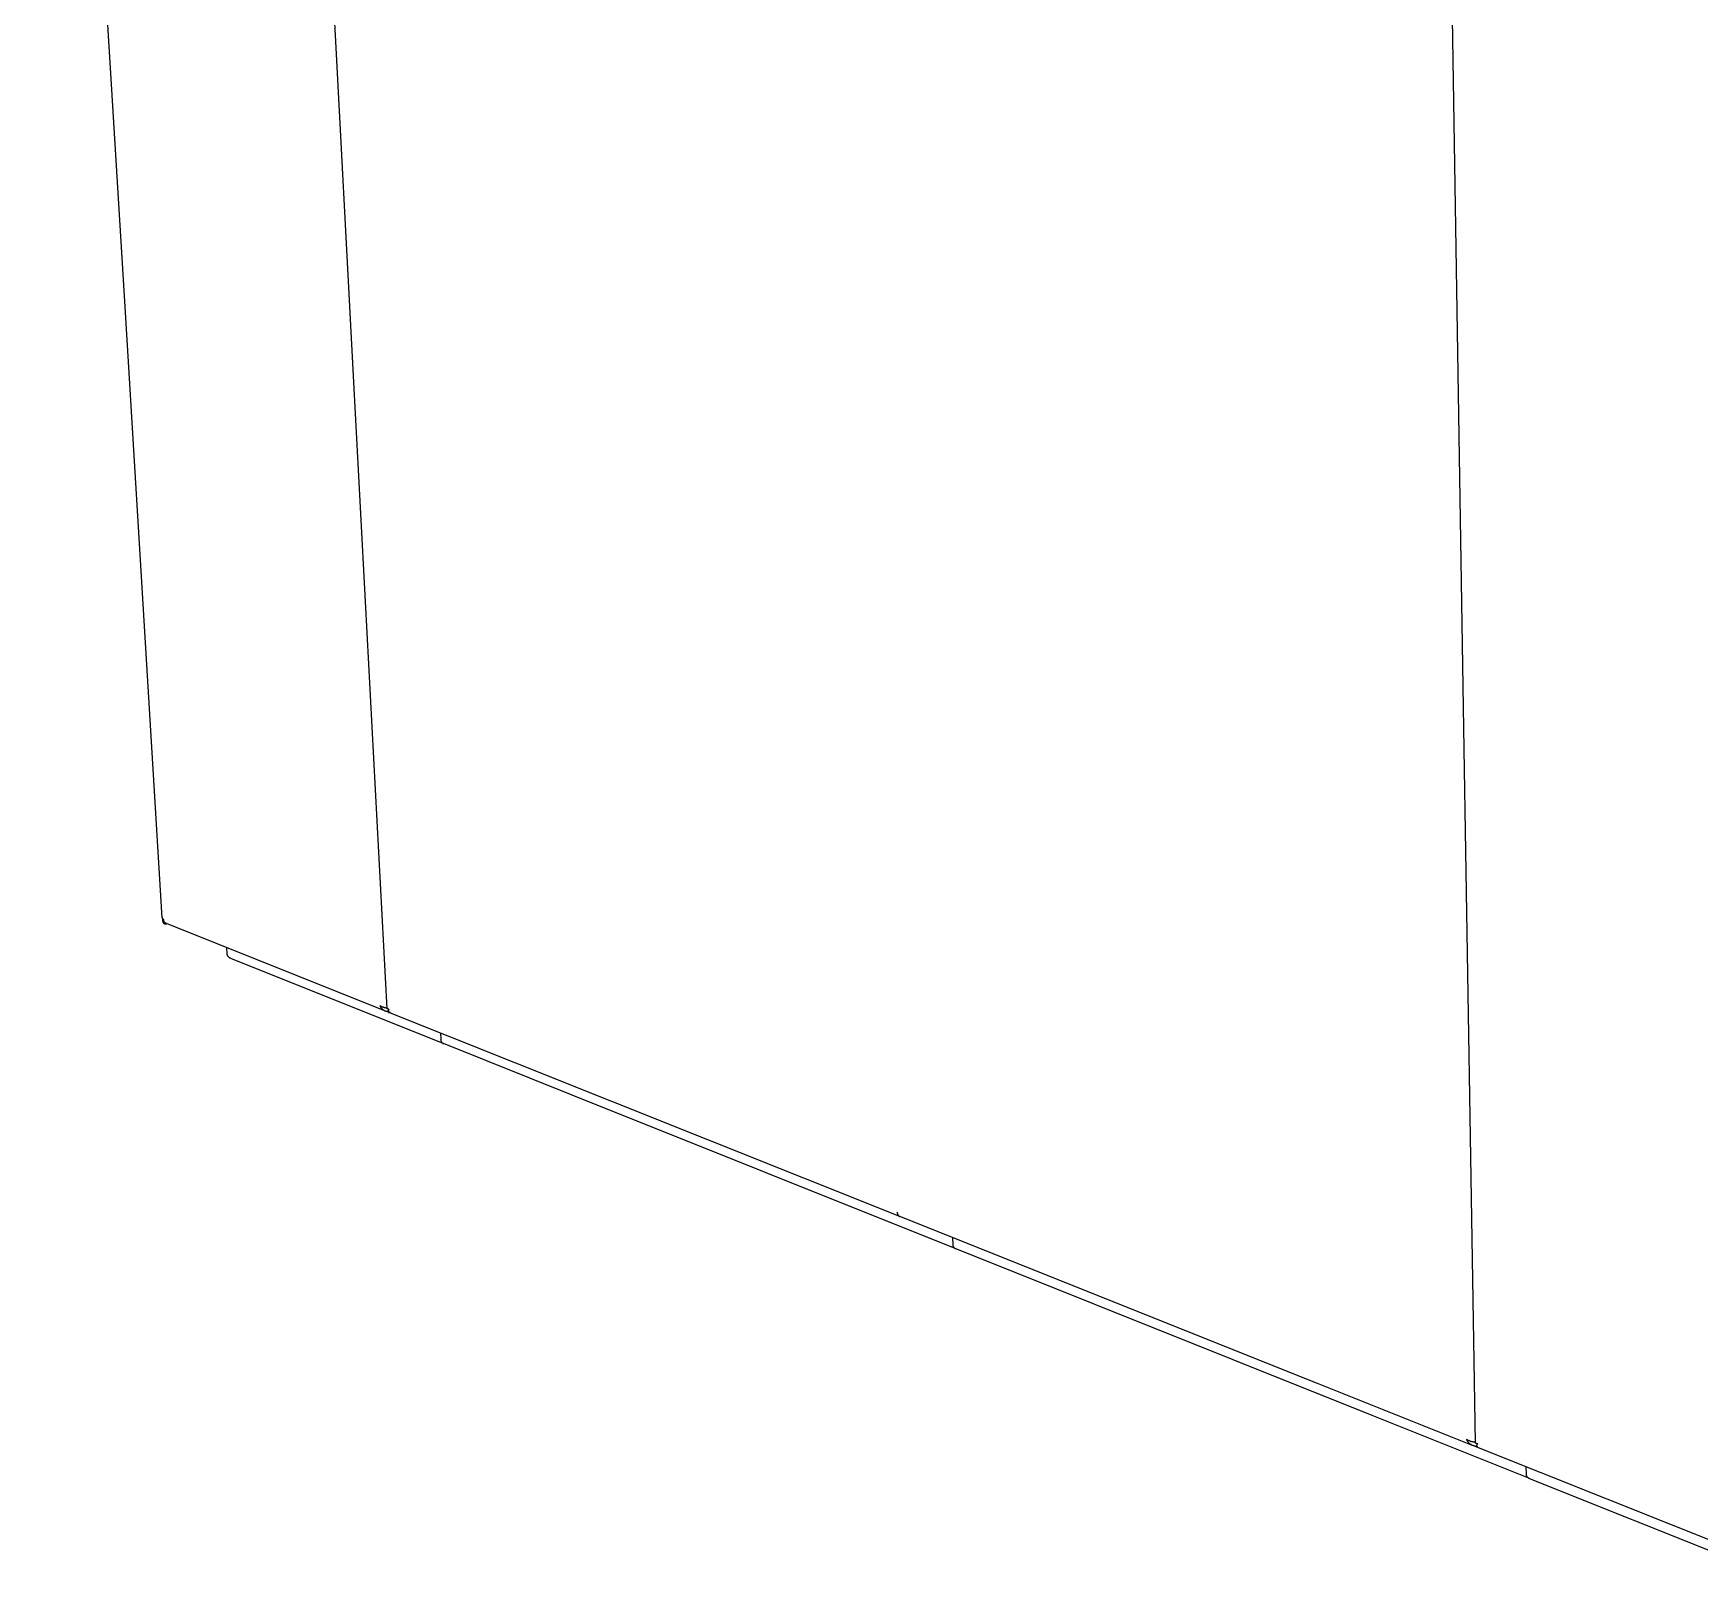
# Model space of a CAD drawing. Header units: millimetres. Extents: x -1480 to 5249, y -840 to 3860.
# Drawn here: x -690 to -45, y 0 to 603 of the extents above; entities that cross this region are included whole.
import ezdxf

# ---------------------------------------------------------------- set-up
doc = ezdxf.new("R2010")
doc.units = ezdxf.units.MM
doc.header["$MEASUREMENT"] = 0
doc.layers.add('Utwórz2D linie widoczne', color=7, linetype='Continuous', true_color=0x000000)

msp = doc.modelspace()

# ---------------------------------------------------------------- linework, layer by layer
at = {"layer": 'Utwórz2D linie widoczne'}
for p, q in [((-654.45, 497.34), (-690, 1083.08)), ((-565.81, 468.06), (-597.73, 1068.43)), ((-135.73, 325.99), (-146.45, 996.81)), ((-640.07, 260.53), (-654.45, 497.34)), ((-552.91, 225.37), (-565.81, 468.06)), ((-131.43, 57.19), (-135.73, 325.98)), ((-640.06, 260.62), (-640.07, 260.61)), ((-640.07, 260.61), (-640.07, 260.6)), ((-640.07, 260.6), (-640.07, 260.59)), ((-640.07, 260.59), (-640.07, 260.58)), ((-640.07, 260.53), (-640.06, 260.5)), ((-640.05, 260.67), (-640.06, 260.66)), ((-640.06, 260.66), (-640.06, 260.65)), ((-640.06, 260.65), (-640.06, 260.64)), ((-640.06, 260.64), (-640.06, 260.62)), ((-640.06, 260.5), (-640.06, 260.48)), ((-640.06, 260.48), (-640.05, 260.46)), ((-640.05, 260.46), (-640.04, 260.43)), ((-640.04, 260.43), (-640.03, 260.41)), ((-640.03, 260.41), (-640.02, 260.39)), ((-640.03, 260.39), (-639.99, 259.59)), ((-640.02, 260.39), (-640.01, 260.36)), ((-640.01, 260.36), (-639.99, 260.34)), ((-639.99, 260.34), (-639.98, 260.32)), ((-639.99, 259.59), (-639.46, 259.6)), ((-639.98, 260.32), (-639.97, 260.3)), ((-639.97, 260.3), (-639.95, 260.28)), ((-639.95, 260.28), (-639.94, 260.26)), ((-639.94, 260.26), (-639.92, 260.24)), ((-639.92, 260.24), (-639.9, 260.22)), ((-639.9, 260.22), (-639.89, 260.2)), ((-639.89, 260.2), (-639.87, 260.19)), ((-639.87, 260.19), (-639.85, 260.17)), ((-639.85, 260.17), (-639.83, 260.15)), ((-639.83, 260.15), (-639.81, 260.14)), ((-639.81, 260.14), (-639.79, 260.12)), ((-639.74, 258.7), (-639.8, 259.6)), ((-639.79, 260.12), (-639.77, 260.11)), ((-639.77, 260.11), (-639.75, 260.09)), ((-639.75, 260.09), (-639.73, 260.08)), ((-639.73, 258.77), (-639.74, 258.72)), ((-639.74, 258.7), (-639.72, 258.66)), ((-639.73, 260.08), (-639.71, 260.07)), ((-639.72, 258.66), (-639.69, 258.64)), ((-639.71, 260.07), (-639.68, 260.06)), ((-639.69, 258.64), (-639.66, 258.61)), ((-639.68, 260.06), (-639.66, 260.05)), ((-639.66, 260.05), (-639.64, 260.04)), ((-639.66, 258.61), (-639.63, 258.58)), ((-639.64, 260.04), (-639.62, 260.03)), ((-639.63, 258.58), (-639.61, 258.55)), ((-639.62, 260.03), (-639.59, 260.02)), ((-639.61, 258.55), (-639.58, 258.53)), ((-639.59, 260.02), (-639.57, 260.01)), ((-639.58, 258.53), (-639.54, 258.5)), ((-639.57, 260.01), (-639.54, 260.01)), ((-639.54, 260.01), (-639.52, 260)), ((-639.54, 258.5), (-639.51, 258.48)), ((-639.52, 259.94), (-639.52, 260)), ((-639.52, 259.87), (-639.52, 259.94)), ((-639.51, 259.81), (-639.52, 259.87)), ((-639.5, 259.75), (-639.51, 259.81)), ((-639.51, 258.48), (-639.48, 258.45)), ((-639.49, 259.68), (-639.5, 259.75)), ((-639.48, 259.62), (-639.49, 259.68)), ((-639.47, 259.56), (-639.48, 259.62)), ((-639.48, 258.45), (-639.45, 258.43)), ((-639.45, 259.5), (-639.47, 259.56)), ((-639.44, 259.44), (-639.45, 259.5)), ((-639.45, 258.43), (-639.41, 258.41)), ((-639.42, 259.38), (-639.44, 259.44)), ((-639.39, 259.32), (-639.42, 259.38)), ((-639.41, 258.41), (-639.38, 258.39)), ((-639.37, 259.26), (-639.39, 259.32)), ((-639.38, 258.39), (-639.34, 258.37)), ((-639.34, 259.2), (-639.37, 259.26)), ((-639.32, 259.14), (-639.34, 259.2)), ((-639.34, 258.37), (-639.31, 258.36)), ((-639.29, 259.09), (-639.32, 259.14)), ((-639.31, 258.36), (-639.27, 258.34)), ((-639.26, 259.03), (-639.29, 259.09)), ((-639.27, 258.34), (-639.23, 258.33)), ((-639.22, 258.98), (-639.26, 259.03)), ((-639.23, 258.33), (-639.2, 258.31)), ((-639.19, 258.93), (-639.22, 258.98)), ((-639.2, 258.31), (-639.16, 258.3)), ((-639.15, 258.87), (-639.19, 258.93)), ((-639.16, 258.3), (-639.12, 258.29)), ((-639.11, 258.82), (-639.15, 258.87)), ((-639.12, 258.29), (-639.08, 258.28)), ((-639.07, 258.78), (-639.11, 258.82)), ((-639.08, 258.28), (-639.04, 258.27)), ((-639.03, 258.73), (-639.07, 258.78)), ((-639.04, 258.27), (-639, 258.27)), ((-638.98, 258.68), (-639.03, 258.73)), ((-639, 258.27), (-638.96, 258.26)), ((-638.94, 258.64), (-638.98, 258.68)), ((-638.96, 258.26), (-638.92, 258.26)), ((-638.89, 258.6), (-638.94, 258.64)), ((-638.92, 258.26), (-638.88, 258.25)), ((-638.84, 258.55), (-638.89, 258.6)), ((-638.88, 258.25), (-638.84, 258.25)), ((-638.79, 258.51), (-638.84, 258.55)), ((-638.84, 258.25), (-638.8, 258.25)), ((-638.8, 258.25), (-638.76, 258.25)), ((-638.74, 258.48), (-638.79, 258.51)), ((-638.76, 258.25), (-638.72, 258.26)), ((-638.69, 258.44), (-638.74, 258.48)), ((-638.72, 258.26), (-638.68, 258.26)), ((-638.63, 258.41), (-638.69, 258.44)), ((-638.68, 258.26), (-638.64, 258.27)), ((-638.64, 258.27), (-638.61, 258.27)), ((-638.58, 258.38), (-638.63, 258.41)), ((-638.61, 258.27), (-638.57, 258.28)), ((-638.52, 258.35), (-638.58, 258.38)), ((-638.57, 258.28), (-638.53, 258.29)), ((-638.53, 258.29), (-638.39, 258.29)), ((-638.47, 258.32), (-638.52, 258.35)), ((-553.63, 224.42), (-638.47, 258.32)), ((-615.16, 249.01), (-615.03, 246.67)), ((-615.03, 246.67), (-615, 246.66)), ((-614.98, 246.58), (-615, 246.66)), ((-614.96, 246.49), (-614.98, 246.58)), ((-614.93, 246.4), (-614.96, 246.49)), ((-614.9, 246.32), (-614.93, 246.4)), ((-614.87, 246.24), (-614.9, 246.32)), ((-614.84, 246.15), (-614.87, 246.24)), ((-614.8, 246.07), (-614.84, 246.15)), ((-614.76, 245.99), (-614.8, 246.07)), ((-614.72, 245.92), (-614.76, 245.99)), ((-614.67, 245.84), (-614.72, 245.92)), ((-614.63, 245.76), (-614.67, 245.84)), ((-614.58, 245.69), (-614.63, 245.76)), ((-614.52, 245.62), (-614.58, 245.69)), ((-614.47, 245.55), (-614.52, 245.62)), ((-614.41, 245.48), (-614.47, 245.55)), ((-614.35, 245.42), (-614.41, 245.48)), ((-614.29, 245.35), (-614.35, 245.42)), ((-614.23, 245.29), (-614.29, 245.35)), ((-614.16, 245.23), (-614.23, 245.29)), ((-614.09, 245.17), (-614.16, 245.23)), ((-614.02, 245.12), (-614.09, 245.17)), ((-613.95, 245.07), (-614.02, 245.12)), ((-613.88, 245.02), (-613.95, 245.07)), ((-613.8, 244.97), (-613.88, 245.02)), ((-613.73, 244.92), (-613.8, 244.97)), ((-613.65, 244.88), (-613.73, 244.92)), ((-613.57, 244.84), (-613.65, 244.88)), ((-613.49, 244.8), (-613.57, 244.84)), ((-531.19, 211.84), (-613.48, 244.8)), ((-555.67, 226.43), (-555.73, 226.55)), ((-555.73, 226.55), (-555.56, 226.45)), ((-555.62, 226.3), (-555.67, 226.43)), ((-555.55, 226.18), (-555.62, 226.3)), ((-555.56, 226.45), (-555.39, 226.36)), ((-555.49, 226.06), (-555.55, 226.18)), ((-555.41, 225.94), (-555.49, 226.06)), ((-555.34, 225.83), (-555.41, 225.94)), ((-555.39, 226.36), (-555.21, 226.26)), ((-555.21, 226.26), (-555.03, 226.18)), ((-555.03, 226.18), (-554.85, 226.1)), ((-554.85, 226.1), (-554.67, 226.03)), ((-554.67, 226.03), (-554.48, 225.96)), ((-554.48, 225.96), (-554.29, 225.91)), ((-555.26, 225.72), (-555.34, 225.83)), ((-555.18, 225.61), (-555.26, 225.72)), ((-555.09, 225.5), (-555.18, 225.61)), ((-554.89, 225.27), (-555.09, 225.5)), ((-554.81, 225.19), (-554.89, 225.27)), ((-554.72, 225.11), (-554.81, 225.19)), ((-554.64, 225.03), (-554.72, 225.11)), ((-554.55, 224.96), (-554.64, 225.03)), ((-554.46, 224.89), (-554.55, 224.96)), ((-554.37, 224.82), (-554.46, 224.89)), ((-554.27, 224.76), (-554.37, 224.82)), ((-554.29, 225.91), (-554.1, 225.85)), ((-554.17, 224.7), (-554.27, 224.76)), ((-554.07, 224.63), (-554.17, 224.7)), ((-554.1, 225.85), (-553.91, 225.81)), ((-553.96, 224.58), (-554.07, 224.63)), ((-553.85, 224.52), (-553.96, 224.58)), ((-553.91, 225.81), (-553.71, 225.77)), ((-553.74, 224.47), (-553.85, 224.52)), ((-553.63, 224.42), (-553.74, 224.47)), ((-553.71, 225.77), (-553.52, 225.74)), ((-553.51, 224.38), (-553.63, 224.42)), ((-553.52, 225.74), (-553.32, 225.71)), ((-553.4, 224.34), (-553.51, 224.38)), ((-553.28, 224.3), (-553.4, 224.34)), ((-553.32, 225.71), (-553.12, 225.69)), ((-553.16, 224.27), (-553.28, 224.3)), ((-553.04, 224.24), (-553.16, 224.27)), ((-553.12, 225.69), (-552.93, 225.68)), ((-552.92, 224.22), (-553.04, 224.24)), ((-552.96, 225.68), (-552.93, 225.67)), ((-552.79, 224.2), (-552.92, 224.22)), ((-552.89, 225.35), (-552.91, 225.37)), ((-552.87, 225.34), (-552.89, 225.35)), ((-552.84, 225.32), (-552.87, 225.34)), ((-552.82, 225.31), (-552.84, 225.32)), ((-552.8, 225.29), (-552.82, 225.31)), ((-552.77, 225.28), (-552.8, 225.29)), ((-552.66, 224.18), (-552.79, 224.2)), ((-552.75, 225.27), (-552.77, 225.28)), ((-552.73, 225.26), (-552.75, 225.27)), ((-552.7, 225.25), (-552.73, 225.26)), ((-552.67, 225.24), (-552.7, 225.25)), ((-552.65, 225.23), (-552.67, 225.24)), ((-552.53, 224.17), (-552.66, 224.18)), ((-552.62, 225.22), (-552.65, 225.23)), ((-552.6, 225.22), (-552.62, 225.22)), ((-552.57, 225.21), (-552.6, 225.22)), ((-552.54, 225.2), (-552.57, 225.21)), ((-552.54, 224.48), (-552.55, 224.45)), ((-552.55, 224.45), (-552.55, 224.41)), ((-552.55, 224.41), (-552.55, 224.38)), ((-552.55, 224.38), (-552.55, 224.35)), ((-552.55, 224.35), (-552.55, 224.31)), ((-552.55, 224.31), (-552.55, 224.28)), ((-552.55, 224.28), (-552.55, 224.24)), ((-552.55, 224.24), (-552.54, 224.21)), ((-552.52, 225.2), (-552.54, 225.2)), ((-552.54, 224.54), (-552.53, 224.59)), ((-552.54, 224.48), (-552.54, 224.54)), ((-552.54, 224.19), (-552.54, 224.21)), ((-552.54, 224.18), (-552.54, 224.19)), ((-552.53, 224.16), (-552.54, 224.18)), ((-552.53, 224.59), (-552.52, 224.65)), ((-552.53, 224.14), (-552.53, 224.16)), ((-552.52, 224.13), (-552.53, 224.14)), ((-552.49, 225.2), (-552.52, 225.2)), ((-552.52, 224.65), (-552.51, 224.71)), ((-552.52, 224.11), (-552.52, 224.13)), ((-552.51, 224.09), (-552.52, 224.11)), ((-552.51, 224.71), (-552.49, 224.76)), ((-552.51, 224.08), (-552.51, 224.09)), ((-552.5, 224.06), (-552.51, 224.08)), ((-552.49, 224.05), (-552.5, 224.06)), ((-552.46, 225.19), (-552.49, 225.2)), ((-552.49, 224.76), (-552.48, 224.82)), ((-552.48, 224.03), (-552.49, 224.05)), ((-552.45, 224.89), (-552.48, 224.82)), ((-552.47, 224.02), (-552.48, 224.03)), ((-552.47, 224.02), (-552.47, 224.01)), ((-552.47, 224.01), (-552.46, 224)), ((-552.44, 225.19), (-552.46, 225.19)), ((-552.46, 224), (-552.46, 224)), ((-552.46, 224), (-552.45, 223.99)), ((-552.42, 224.97), (-552.45, 224.89)), ((-552.45, 223.99), (-552.45, 223.98)), ((-552.45, 223.98), (-552.44, 223.97)), ((-552.41, 225.19), (-552.44, 225.19)), ((-552.44, 223.97), (-552.44, 223.97)), ((-552.44, 223.97), (-552.43, 223.96)), ((-552.43, 223.96), (-552.42, 223.96)), ((-552.39, 225.05), (-552.42, 224.97)), ((-552.42, 223.96), (-552.42, 223.95)), ((-552.42, 223.95), (-552.41, 223.94)), ((-552.38, 225.19), (-552.41, 225.19)), ((-552.41, 223.94), (-552.4, 223.94)), ((-552.4, 223.94), (-552.39, 223.93)), ((-552.36, 225.12), (-552.39, 225.05)), ((-552.39, 223.93), (-552.39, 223.93)), ((-552.39, 223.93), (-552.38, 223.92)), ((-552.36, 225.19), (-552.38, 225.19)), ((-552.38, 223.92), (-552.37, 223.92)), ((-552.37, 223.92), (-552.36, 223.92)), ((-552.33, 225.2), (-552.36, 225.12)), ((-552.33, 225.2), (-552.36, 225.19)), ((-552.36, 223.92), (-552.35, 223.91)), ((-552.34, 223.91), (-552.35, 223.91)), ((-552.35, 223.91), (-552.35, 223.91)), ((-503.07, 204.22), (-552.35, 223.91)), ((-552.33, 223.9), (-552.34, 223.91)), ((-552.32, 223.9), (-552.33, 223.9)), ((-552.31, 223.9), (-552.32, 223.9)), ((-552.3, 223.9), (-552.31, 223.9)), ((-552.29, 223.9), (-552.3, 223.9)), ((-552.28, 223.9), (-552.29, 223.9)), ((-552.27, 223.9), (-552.28, 223.9)), ((-552.27, 223.89), (-552.27, 223.9)), ((-552.26, 223.89), (-552.27, 223.89)), ((-552.25, 223.89), (-552.26, 223.89)), ((-552.24, 223.9), (-552.25, 223.89)), ((-552.23, 223.9), (-552.24, 223.9)), ((-552.22, 223.9), (-552.23, 223.9)), ((-552.21, 223.9), (-552.22, 223.9)), ((-552.2, 223.9), (-552.21, 223.9)), ((-552.19, 223.9), (-552.2, 223.9)), ((-551.98, 224.01), (-552.01, 223.99)), ((-551.95, 224.03), (-551.98, 224.01)), ((-551.93, 224.06), (-551.95, 224.03)), ((-551.9, 224.08), (-551.93, 224.06)), ((-551.88, 224.1), (-551.9, 224.08)), ((-551.86, 224.13), (-551.88, 224.1)), ((-532.34, 215.91), (-532.21, 213.53)), ((-532.21, 213.53), (-532.22, 213.47)), ((-532.22, 213.47), (-532.21, 213.41)), ((-532.21, 213.41), (-532.21, 213.35)), ((-532.21, 213.35), (-532.2, 213.29)), ((-532.2, 213.29), (-532.2, 213.22)), ((-532.2, 213.22), (-532.19, 213.16)), ((-532.19, 213.16), (-532.18, 213.1)), ((-532.18, 213.1), (-532.16, 213.04)), ((-532.16, 213.04), (-532.15, 212.98)), ((-532.15, 212.98), (-532.13, 212.92)), ((-532.13, 212.92), (-532.11, 212.86)), ((-532.11, 212.86), (-532.09, 212.81)), ((-532.09, 212.81), (-532.06, 212.75)), ((-532.06, 212.75), (-532.04, 212.69)), ((-532.04, 212.69), (-532.01, 212.64)), ((-532.01, 212.64), (-531.98, 212.58)), ((-531.98, 212.58), (-531.95, 212.53)), ((-531.95, 212.53), (-531.91, 212.48)), ((-531.91, 212.48), (-531.88, 212.43)), ((-531.88, 212.43), (-531.84, 212.38)), ((-531.84, 212.38), (-531.8, 212.33)), ((-531.8, 212.33), (-531.76, 212.28)), ((-531.76, 212.28), (-531.72, 212.23)), ((-531.72, 212.23), (-531.68, 212.19)), ((-531.68, 212.19), (-531.63, 212.15)), ((-531.63, 212.15), (-531.59, 212.1)), ((-531.59, 212.1), (-531.54, 212.06)), ((-531.54, 212.06), (-531.49, 212.03)), ((-531.49, 212.03), (-531.44, 211.99)), ((-531.44, 211.99), (-531.39, 211.96)), ((-531.39, 211.96), (-531.34, 211.92)), ((-531.34, 211.92), (-531.29, 211.89)), ((-531.29, 211.89), (-531.23, 211.86)), ((-531.23, 211.86), (-531.18, 211.83)), ((-481.34, 191.87), (-531.18, 211.83)), ((-354.37, 144.81), (-503.07, 204.22)), ((-332.87, 132.4), (-481.34, 191.87)), ((-355.39, 146.59), (-355.39, 146.52)), ((-355.39, 146.52), (-355.39, 146.46)), ((-355.39, 146.46), (-355.39, 146.4)), ((-355.39, 146.4), (-355.38, 146.33)), ((-355.38, 146.33), (-355.38, 146.27)), ((-355.38, 146.27), (-355.37, 146.21)), ((-355.37, 146.21), (-355.36, 146.14)), ((-355.36, 146.14), (-355.35, 146.08)), ((-355.35, 146.08), (-355.33, 146.02)), ((-355.33, 146.02), (-355.31, 145.96)), ((-355.31, 145.96), (-355.3, 145.9)), ((-355.3, 145.9), (-355.28, 145.84)), ((-355.28, 145.84), (-355.25, 145.78)), ((-355.25, 145.78), (-355.23, 145.72)), ((-355.23, 145.72), (-355.2, 145.66)), ((-355.2, 145.66), (-355.17, 145.61)), ((-355.17, 145.61), (-355.14, 145.55)), ((-355.14, 145.55), (-355.11, 145.5)), ((-355.11, 145.5), (-355.08, 145.44)), ((-355.08, 145.44), (-355.04, 145.39)), ((-355.04, 145.39), (-355, 145.34)), ((-355, 145.34), (-354.96, 145.29)), ((-354.96, 145.29), (-354.92, 145.24)), ((-354.92, 145.24), (-354.88, 145.19)), ((-354.88, 145.19), (-354.83, 145.15)), ((-354.83, 145.15), (-354.79, 145.1)), ((-354.79, 145.1), (-354.74, 145.06)), ((-354.74, 145.06), (-354.69, 145.02)), ((-354.69, 145.02), (-354.64, 144.98)), ((-354.64, 144.98), (-354.59, 144.94)), ((-354.59, 144.94), (-354.54, 144.91)), ((-354.54, 144.91), (-354.48, 144.88)), ((-354.48, 144.88), (-354.43, 144.84)), ((-354.43, 144.84), (-354.37, 144.81)), ((-192.59, 80.18), (-354.37, 144.81)), ((-333.95, 136.65), (-333.86, 134.15)), ((-333.86, 134.15), (-333.86, 134.09)), ((-333.86, 134.09), (-333.86, 134.03)), ((-333.86, 134.03), (-333.86, 133.96)), ((-333.86, 133.96), (-333.86, 133.9)), ((-333.86, 133.9), (-333.85, 133.84)), ((-333.85, 133.84), (-333.85, 133.78)), ((-333.85, 133.78), (-333.84, 133.72)), ((-333.84, 133.72), (-333.82, 133.65)), ((-333.82, 133.65), (-333.81, 133.59)), ((-333.81, 133.59), (-333.79, 133.53)), ((-333.79, 133.53), (-333.78, 133.47)), ((-333.78, 133.47), (-333.76, 133.41)), ((-333.76, 133.41), (-333.73, 133.35)), ((-333.73, 133.35), (-333.71, 133.3)), ((-333.71, 133.3), (-333.68, 133.24)), ((-333.68, 133.24), (-333.66, 133.18)), ((-333.66, 133.18), (-333.63, 133.13)), ((-333.63, 133.13), (-333.59, 133.08)), ((-333.59, 133.08), (-333.56, 133.02)), ((-333.56, 133.02), (-333.52, 132.97)), ((-333.52, 132.97), (-333.49, 132.92)), ((-333.49, 132.92), (-333.45, 132.87)), ((-333.45, 132.87), (-333.41, 132.82)), ((-333.41, 132.82), (-333.37, 132.78)), ((-333.37, 132.78), (-333.32, 132.73)), ((-333.32, 132.73), (-333.28, 132.69)), ((-333.28, 132.69), (-333.23, 132.65)), ((-333.23, 132.65), (-333.18, 132.61)), ((-333.18, 132.61), (-333.13, 132.57)), ((-333.13, 132.57), (-333.08, 132.53)), ((-333.08, 132.53), (-333.03, 132.5)), ((-333.03, 132.5), (-332.98, 132.46)), ((-332.98, 132.46), (-332.93, 132.43)), ((-332.93, 132.43), (-332.87, 132.4)), ((-171.45, 67.74), (-332.87, 132.4)), ((-132.51, 56.17), (-192.59, 80.18)), ((-110.73, 43.42), (-171.45, 67.74)), ((-134.75, 58.4), (-134.81, 58.54)), ((-134.81, 58.54), (-134.62, 58.42)), ((-134.68, 58.26), (-134.75, 58.4)), ((-134.61, 58.13), (-134.68, 58.26)), ((-134.62, 58.42), (-134.42, 58.32)), ((-134.53, 57.99), (-134.61, 58.13)), ((-134.42, 58.32), (-134.23, 58.21)), ((-134.23, 58.21), (-134.02, 58.12)), ((-134.02, 58.12), (-133.82, 58.03)), ((-134.45, 57.86), (-134.53, 57.99)), ((-134.37, 57.73), (-134.45, 57.86)), ((-134.28, 57.6), (-134.37, 57.73)), ((-134.19, 57.48), (-134.28, 57.6)), ((-134.1, 57.36), (-134.19, 57.48)), ((-134.1, 57.36), (-133.87, 57.1)), ((-133.79, 57.01), (-133.87, 57.1)), ((-133.82, 58.03), (-133.61, 57.95)), ((-133.7, 56.93), (-133.79, 57.01)), ((-133.6, 56.84), (-133.7, 56.93)), ((-133.61, 57.95), (-133.4, 57.87)), ((-133.51, 56.76), (-133.6, 56.84)), ((-133.41, 56.69), (-133.51, 56.76)), ((-133.31, 56.61), (-133.41, 56.69)), ((-133.4, 57.87), (-133.19, 57.81)), ((-133.2, 56.54), (-133.31, 56.61)), ((-133.1, 56.47), (-133.2, 56.54)), ((-133.19, 57.81), (-132.98, 57.75)), ((-133.1, 56.47), (-133.01, 56.41)), ((-133.01, 56.41), (-132.91, 56.36)), ((-132.98, 57.75), (-132.76, 57.69)), ((-132.91, 56.36), (-132.81, 56.31)), ((-132.81, 56.31), (-132.71, 56.26)), ((-132.76, 57.69), (-132.54, 57.65)), ((-132.71, 56.26), (-132.61, 56.22)), ((-132.61, 56.22), (-132.51, 56.17)), ((-132.54, 57.65), (-132.32, 57.61)), ((-132.41, 56.13), (-132.51, 56.17)), ((-132.31, 56.1), (-132.41, 56.13)), ((-132.32, 57.61), (-132.1, 57.58)), ((-132.2, 56.06), (-132.31, 56.1)), ((-132.09, 56.03), (-132.2, 56.06)), ((-132.1, 57.58), (-131.88, 57.56)), ((-131.99, 56.01), (-132.09, 56.03)), ((-131.88, 55.98), (-131.99, 56.01)), ((-131.88, 57.56), (-131.66, 57.55)), ((-131.88, 55.98), (-131.75, 55.96)), ((-131.75, 55.96), (-131.62, 55.94)), ((-131.66, 57.55), (-131.43, 57.54)), ((-131.65, 57.55), (-131.43, 57.49)), ((-131.62, 55.94), (-131.49, 55.92)), ((-131.49, 55.92), (-131.35, 55.91)), ((-131.4, 57.16), (-131.43, 57.18)), ((-131.37, 57.13), (-131.4, 57.16)), ((-131.34, 57.1), (-131.37, 57.13)), ((-131.35, 55.91), (-131.22, 55.9)), ((-131.32, 57.08), (-131.34, 57.1)), ((-131.29, 57.06), (-131.32, 57.08)), ((-131.25, 57.03), (-131.29, 57.06)), ((-131.22, 57.01), (-131.25, 57.03)), ((-131.19, 56.99), (-131.22, 57.01)), ((-130.94, 55.9), (-131.22, 55.9)), ((-131.16, 56.97), (-131.19, 56.99)), ((-131.12, 56.96), (-131.16, 56.97)), ((-131.09, 56.94), (-131.12, 56.96)), ((-131.05, 56.92), (-131.09, 56.94)), ((-131.02, 56.91), (-131.05, 56.92)), ((-130.98, 56.9), (-131.02, 56.91)), ((-130.95, 56.88), (-130.98, 56.9)), ((-130.97, 55.77), (-130.96, 55.78)), ((-130.97, 55.75), (-130.97, 55.77)), ((-130.97, 55.73), (-130.97, 55.75)), ((-130.97, 55.71), (-130.97, 55.73)), ((-130.97, 55.69), (-130.97, 55.71)), ((-130.97, 55.67), (-130.97, 55.69)), ((-130.97, 55.65), (-130.97, 55.67)), ((-130.97, 55.64), (-130.97, 55.65)), ((-130.96, 55.62), (-130.97, 55.64)), ((-130.96, 55.8), (-130.95, 55.86)), ((-130.96, 55.78), (-130.96, 55.8)), ((-130.96, 55.61), (-130.96, 55.62)), ((-130.96, 55.6), (-130.96, 55.61)), ((-130.96, 55.61), (-130.96, 55.61)), ((-130.96, 55.61), (-130.96, 55.61)), ((-130.96, 55.59), (-130.96, 55.6)), ((-130.96, 55.6), (-130.96, 55.6)), ((-130.96, 55.6), (-130.96, 55.6)), ((-130.95, 55.59), (-130.96, 55.59)), ((-130.96, 55.59), (-130.96, 55.59)), ((-130.91, 56.87), (-130.95, 56.88)), ((-130.95, 55.86), (-130.94, 55.91)), ((-130.95, 55.58), (-130.95, 55.59)), ((-130.95, 55.57), (-130.95, 55.58)), ((-130.95, 55.58), (-130.95, 55.58)), ((-130.95, 55.58), (-130.95, 55.58)), ((-130.94, 55.57), (-130.95, 55.57)), ((-130.95, 55.57), (-130.95, 55.57)), ((-130.94, 55.91), (-130.93, 55.97)), ((-130.94, 55.56), (-130.94, 55.57)), ((-130.94, 55.55), (-130.94, 55.56)), ((-130.94, 55.56), (-130.94, 55.56)), ((-130.94, 55.56), (-130.94, 55.56)), ((-130.93, 55.55), (-130.94, 55.55)), ((-130.93, 55.97), (-130.91, 56.02)), ((-130.92, 55.54), (-130.93, 55.55)), ((-130.93, 55.55), (-130.93, 55.55)), ((-130.93, 55.55), (-130.93, 55.55)), ((-130.91, 55.53), (-130.92, 55.54)), ((-130.92, 55.54), (-130.92, 55.54)), ((-130.92, 55.54), (-130.92, 55.54)), ((-130.92, 55.54), (-130.92, 55.54)), ((-130.87, 56.86), (-130.91, 56.87)), ((-130.91, 56.02), (-130.89, 56.08)), ((-130.9, 55.53), (-130.91, 55.53)), ((-130.91, 55.53), (-130.91, 55.53)), ((-130.91, 55.53), (-130.91, 55.53)), ((-18.36, 10.57), (-130.91, 55.53)), ((-130.89, 55.53), (-130.9, 55.53)), ((-130.9, 55.53), (-130.9, 55.53)), ((-130.9, 55.53), (-130.9, 55.53)), ((-130.89, 56.08), (-130.86, 56.17)), ((-130.88, 55.53), (-130.89, 55.53)), ((-130.89, 55.53), (-130.89, 55.53)), ((-130.87, 55.53), (-130.88, 55.53)), ((-130.88, 55.53), (-130.88, 55.53)), ((-130.88, 55.53), (-130.88, 55.53)), ((-130.84, 56.86), (-130.87, 56.86)), ((-130.86, 55.53), (-130.87, 55.53)), ((-130.87, 55.53), (-130.87, 55.53)), ((-130.87, 55.53), (-130.87, 55.53)), ((-130.86, 56.17), (-130.83, 56.26)), ((-130.85, 55.53), (-130.86, 55.53)), ((-130.86, 55.53), (-130.86, 55.53)), ((-130.86, 55.53), (-130.86, 55.53)), ((-130.84, 55.54), (-130.85, 55.54)), ((-130.85, 55.54), (-130.85, 55.53)), ((-130.85, 55.53), (-130.85, 55.53)), ((-130.8, 56.85), (-130.84, 56.86)), ((-130.83, 55.54), (-130.84, 55.54)), ((-130.84, 55.54), (-130.84, 55.54)), ((-130.84, 55.54), (-130.84, 55.54)), ((-130.83, 56.26), (-130.79, 56.34)), ((-130.82, 55.55), (-130.83, 55.54)), ((-130.83, 55.54), (-130.83, 55.54)), ((-130.83, 55.54), (-130.83, 55.54)), ((-130.81, 55.56), (-130.82, 55.55)), ((-130.82, 55.55), (-130.82, 55.55)), ((-130.82, 55.55), (-130.82, 55.55)), ((-130.82, 55.55), (-130.82, 55.55)), ((-130.76, 56.84), (-130.8, 56.85)), ((-130.79, 56.34), (-130.75, 56.43)), ((-130.72, 56.84), (-130.76, 56.84)), ((-130.75, 56.43), (-130.68, 56.57)), ((-130.69, 56.83), (-130.72, 56.84)), ((-130.65, 56.83), (-130.69, 56.83)), ((-130.58, 55.87), (-130.69, 55.69)), ((-130.68, 56.57), (-130.61, 56.7)), ((-130.61, 56.83), (-130.65, 56.83)), ((-130.61, 56.7), (-130.53, 56.83)), ((-130.57, 56.83), (-130.61, 56.83)), ((-130.53, 56.83), (-130.57, 56.83)), ((-130.56, 56.78), (-130.56, 56.84)), ((-111.67, 45.23), (-111.71, 47.86)), ((-111.68, 45.17), (-111.67, 45.23)), ((-111.68, 45.1), (-111.68, 45.17)), ((-111.68, 45.04), (-111.68, 45.1)), ((-111.68, 44.98), (-111.68, 45.04)), ((-111.68, 44.91), (-111.68, 44.98)), ((-111.67, 44.85), (-111.68, 44.91)), ((-111.66, 44.78), (-111.67, 44.85)), ((-111.65, 44.72), (-111.66, 44.78)), ((-111.64, 44.66), (-111.65, 44.72)), ((-111.63, 44.59), (-111.64, 44.66)), ((-111.61, 44.53), (-111.63, 44.59)), ((-111.59, 44.47), (-111.61, 44.53)), ((-111.57, 44.41), (-111.59, 44.47)), ((-111.55, 44.35), (-111.57, 44.41)), ((-111.52, 44.29), (-111.55, 44.35)), ((-111.49, 44.23), (-111.52, 44.29)), ((-111.47, 44.18), (-111.49, 44.23)), ((-111.44, 44.12), (-111.47, 44.18)), ((-111.4, 44.06), (-111.44, 44.12)), ((-111.37, 44.01), (-111.4, 44.06)), ((-111.33, 43.96), (-111.37, 44.01)), ((-111.29, 43.91), (-111.33, 43.96)), ((-111.25, 43.86), (-111.29, 43.91)), ((-111.21, 43.81), (-111.25, 43.86)), ((-111.17, 43.76), (-111.21, 43.81)), ((-111.12, 43.71), (-111.17, 43.76)), ((-111.08, 43.67), (-111.12, 43.71)), ((-111.03, 43.63), (-111.08, 43.67)), ((-110.98, 43.59), (-111.03, 43.63)), ((-110.93, 43.55), (-110.98, 43.59)), ((-110.87, 43.51), (-110.93, 43.55)), ((-110.82, 43.48), (-110.87, 43.51)), ((-110.77, 43.44), (-110.82, 43.48)), ((-110.71, 43.41), (-110.77, 43.44)), ((-2.06, -0.11), (-110.71, 43.41))]:
    msp.add_line(p, q, dxfattribs=at)

doc.saveas('drawing.dxf')
